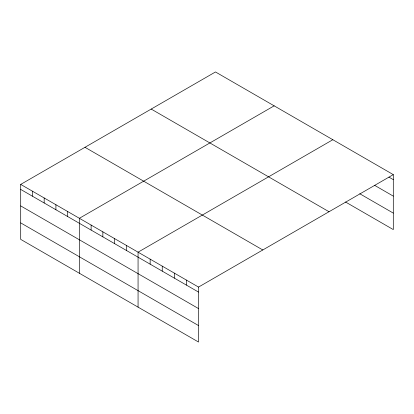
<?xml version="1.0" encoding="UTF-8"?>
<svg xmlns="http://www.w3.org/2000/svg" width="414" height="414" viewBox="0 0 414 414"><rect width="100%" height="100%" fill="white"/><g stroke="black" fill="none" stroke-linecap="round" stroke-linejoin="round"><path stroke-width="0.62" d="M20.7 184.411L198.523 287.078L198.523 342.042L20.7 239.375L20.7 184.411L215.477 71.958L393.3 174.625L393.3 229.589L345.483 201.98M274.156 105.839L79.379 218.292L79.379 273.256M332.84 139.72L138.064 252.173L138.064 307.136M198.523 287.078L393.3 174.625M388.901 177.099L393.3 179.635M374.613 185.332L393.3 196.122M359.771 193.747L393.3 213.101M151.198 109.068L329.021 211.735M84.979 147.301L262.802 249.968M20.7 189.421L198.523 292.087M20.7 205.908L198.523 308.575M20.7 222.892L198.523 325.559M186.429 280.097L186.429 285.106M174.341 273.116L174.341 278.125M162.247 266.135L162.247 271.144M150.158 259.154L150.158 264.163M126.327 245.393L126.327 250.408M114.59 238.619L114.59 243.629M102.853 231.845L102.853 236.855M91.116 225.066L91.116 230.081M67.648 211.518L67.648 216.527M55.911 204.739L55.911 209.753M44.174 197.964L44.174 202.974M32.437 191.185L32.437 196.2"/></g></svg>
